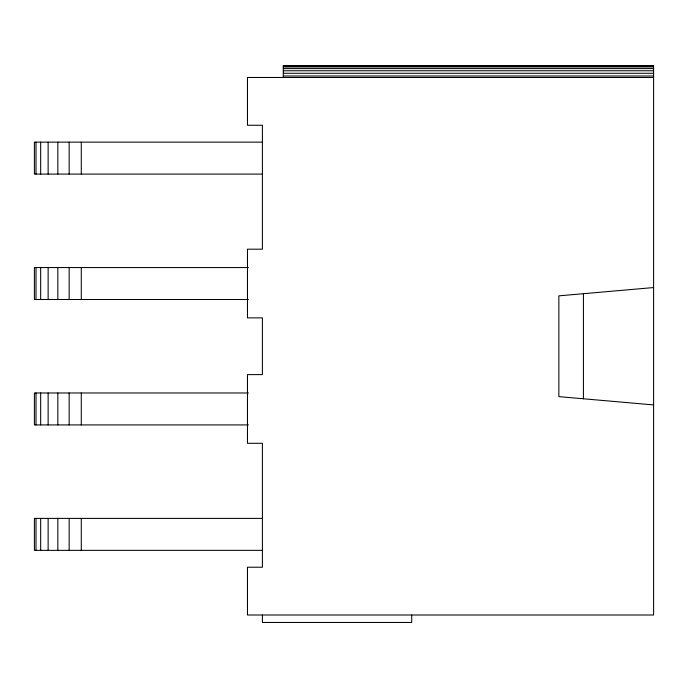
<?xml version="1.0" encoding="UTF-8"?>
<svg xmlns="http://www.w3.org/2000/svg" width="688" height="688" viewBox="0 0 688 688"><rect width="100%" height="100%" fill="white"/><g stroke="black" fill="none" stroke-linecap="round" stroke-linejoin="round"><path stroke-width="1.03" d="M653.6 287.558L558.862 295.849L558.862 396.632L653.6 404.922M283.301 65.885L653.6 65.885M283.301 66.934L653.6 66.934M283.301 68.594L653.6 68.594M283.301 70.761L653.6 70.761M283.301 73.281L653.6 73.281M283.301 75.981L653.6 75.981M653.6 77.477L247.474 77.477L247.474 125.259L262.403 125.259L262.403 249.185L247.474 249.185L247.474 317.873L262.403 317.873L262.403 374.607L247.474 374.607L247.474 443.296L262.403 443.296L262.403 567.222L247.474 567.222L247.474 615.003L653.6 615.003L653.6 65.532L283.301 65.532L283.301 77.477M262.403 142.132L34.4 142.132L34.4 174.081L262.403 174.081M248.471 267.555L34.4 267.555L34.4 299.504L248.471 299.504M248.471 392.977L34.4 392.977L34.4 424.926L248.471 424.926M262.403 518.399L34.4 518.399L34.4 550.348L262.403 550.348M583.424 293.699L583.424 398.782M411.716 615.003L411.716 622.468L262.403 622.468L262.403 615.003M81.287 142.132L81.287 174.081M81.287 267.555L81.287 299.504M81.287 392.977L81.287 424.926M81.287 518.399L81.287 550.348M69.153 142.132L69.153 174.081M69.153 267.555L69.153 299.504M69.153 392.977L69.153 424.926M69.153 518.399L69.153 550.348M57.844 142.132L57.844 174.081M57.844 267.555L57.844 299.504M57.844 392.977L57.844 424.926M57.844 518.399L57.844 550.348M48.134 142.132L48.134 174.081M48.134 267.555L48.134 299.504M48.134 392.977L48.134 424.926M48.134 518.399L48.134 550.348M40.678 142.132L40.678 174.081M40.678 267.555L40.678 299.504M40.678 392.977L40.678 424.926M40.678 518.399L40.678 550.348M36 142.132L36 174.081M36 267.555L36 299.504M36 392.977L36 424.926M36 518.399L36 550.348"/></g></svg>
